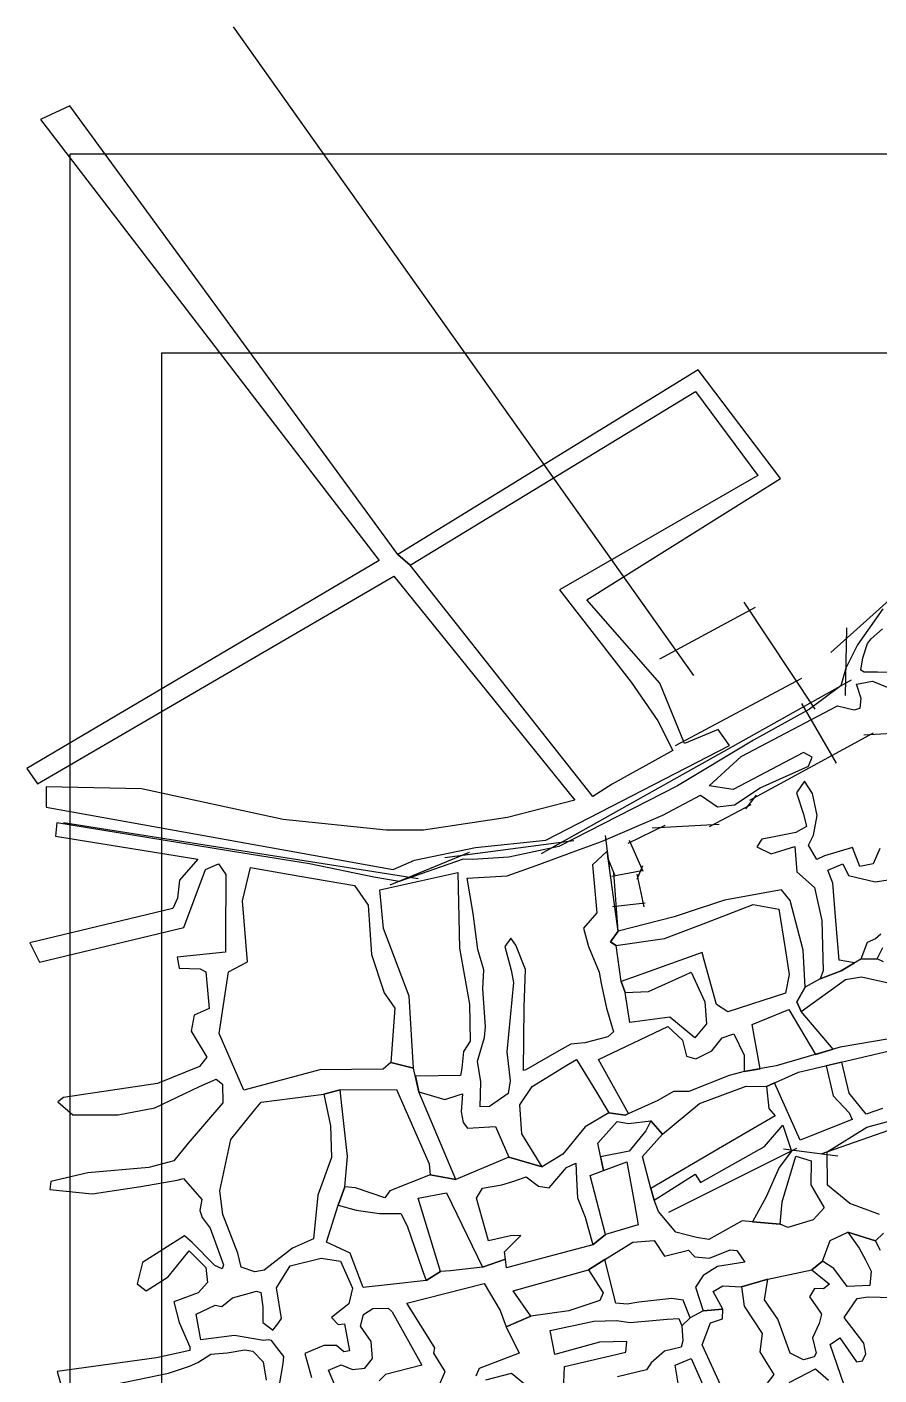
# Model space of a CAD drawing. Header units: metres. Extents: x 377 to 7748, y 902 to 5738.
# Drawn here: x 377 to 2222, y 2818 to 5738 of the extents above; entities that cross this region are included whole.
import ezdxf

# ---------------------------------------------------------------- set-up
doc = ezdxf.new("R2010")
doc.units = ezdxf.units.M
doc.header["$MEASUREMENT"] = 0
doc.header["$XCLIPFRAME"] = 0
for name, color, linetype in [('图框', 6, 'Continuous'), ('底图', 73, 'Continuous'), ('水网', 141, 'Continuous'), ('路网', 2, 'Continuous')]:
    doc.layers.add(name, color=color, linetype=linetype)
picture_1 = doc.add_image_def('image1.jpg', size_in_pixel=(8192, 4266))

msp = doc.modelspace()

# ---------------------------------------------------------------- linework, layer by layer
at = {"layer": '图框'}
msp.add_lwpolyline([(469.654542356352, 5462.702795038097), (469.654542356352, 1035.860280844639), (7721.105971218801, 1035.860280844639), (7721.105971218801, 5462.702795038096), (469.654542356352, 5462.702795038097)], dxfattribs=at)
at = {"layer": '水网'}
for points in [[(418.2251923700823, 4048.014965767769), (1169.922276293378, 3913.402539461036), (1216.509796843107, 3933.53146647018), (1348.494967697115, 3960.998700551965), (1500.751180981504, 3976.845319491091), (1898.85429728587, 4181.794118669261), (1873.977919441022, 4216.094463263252), (1801.339138059542, 4186.268070172117), (1747.721622156838, 4316.51984986569), (1589.786721980039, 4497.227868686823), (2008.855515803865, 4759.775740748024), (1830.549971944565, 4995.656675336417), (1179.893210943381, 4595.28748102516), (1207.065436254692, 4572.344285375082), (1824.862277187, 4948.432311458178), (1959.877565203307, 4766.520167055517), (1530.28372433719, 4519.201407258464), (1685.755745490358, 4318.893681808513), (1743.428988347849, 4235.108247328127), (1775.515518849264, 4170.989617060484), (1644.602798686668, 4097.89438452402), (1602.248717403301, 4070.964527978809), (1207.065436254692, 4572.344285375082), (1179.893210943381, 4595.28748102516), (469.654542356352, 5566.948086353419), (406.3572013134689, 5537.433356317094), (1140.138156131623, 4582.710787484873), (376.9752179900388, 4131.676501003101), (399.9125885133108, 4098.341187783095), (1171.443704722042, 4548.368015730695), (1563.464967825377, 4062.922417486836), (1417.499590214167, 4025.420190114323), (1236.08556076551, 3998.335248123069), (1154.762039197754, 3998.335248123069), (931.6435242289008, 4021.253275961826), (625.1162955872278, 4087.923902401839), (418.6795748264557, 4092.090816554344), (418.2251923700823, 4048.014965767769)], [(2230.452602344056, 4477.412345589001), (2176.13182953847, 4399.584619487941), (2150.827964148979, 4349.01965143637), (2139.826272354971, 4310.546274822701), (2071.526450946258, 4260.454720265494), (1950.44555825855, 4192.849005183546), (1785.958208267053, 4094.242316250922), (1529.255926920319, 3962.63948268602), (1420.818345113541, 3940.017798364745), (1342.171446341716, 3934.660038878989), (1321.913915709097, 3935.2553620681), (1182.815491091111, 3887.083574336052), (1128.612978686942, 3896.42093181338), (989.0424132498155, 3925.597438298363), (844.751726459086, 3948.754062957087), (441.4900631344935, 4014.136007927737), (438.6191278182813, 3985.451666448709), (746.7581209079798, 3935.732157797975), (707.5229486008175, 3889.837211431528), (702.7382279855082, 3850.635261497264), (693.1686580711101, 3828.643966189186), (383.1158796823147, 3754.064678343704), (404.1688048102078, 3711.994294261538), (717.0925185152155, 3787.529710243398), (763.9832180701196, 3912.784684614751), (791.7349064799927, 3925.214549342746), (808.0031109925911, 3902.267076159522), (807.0460896592559, 3764.582286798934), (807.0460896592559, 3733.985639308383), (702.553824116927, 3723.211577819224), (706.4259193058533, 3699.03187665646), (751.9222013310937, 3698.064706515899), (764.5063176694239, 3691.294366315728), (771.282419908137, 3611.98487288849), (739.338084992778, 3597.477022347579), (732.56211143783, 3562.65820094489), (766.2647816360695, 3506.514533846523), (750.5977877822588, 3485.968945265384), (659.5332894941384, 3449.769624646898), (455.8621120269817, 3419.440422455693), (444.1118666366237, 3409.656808845626), (476.4250092891598, 3381.284329376431), (574.3438495592854, 3381.284329376431), (653.6581024570623, 3396.938111152544), (750.5977877822588, 3442.921095119855), (786.8278075820417, 3458.574876895961), (800.5363628622435, 3447.812901924888), (801.5155178071582, 3407.700086123616), (726.0863571609225, 3320.336445425084), (694.7522407695069, 3282.180352345822), (640.896917226084, 3267.504981669481), (508.7064957297989, 3255.764645337404), (428.4130878871073, 3237.175779478275), (426.4546493134839, 3219.56527498016), (518.4983025465335, 3210.760022731097), (623.2714847986499, 3226.413804507203), (702.5857376964123, 3240.110863561298), (716.2944216603936, 3244.024309005327), (755.461906294935, 3198.041325038015), (751.5451578314824, 3174.560652373854), (756.4411899236293, 3158.906870597748), (774.0664936672837, 3136.404559294592), (802.4870804085658, 3056.826277621564), (799.5494868900277, 3048.021025372502), (783.882493036217, 3054.869554899553), (734.923072901147, 3104.765984310885), (718.2767954186419, 3119.441404725985), (627.212297130507, 3061.718084426597), (615.462051740149, 3015.735150198045), (635.0457940574123, 3000.08136842194), (683.0260592475533, 3030.410570613145), (728.0687309191562, 3087.155479812769), (764.2986220351595, 3050.956109455525), (768.2153704986121, 3018.67023428106), (747.6524732364342, 2996.167922977911), (694.7763046379114, 2976.600695757778), (706.5265500282694, 2931.596073151471), (730.027040809, 2878.764559657117), (730.027040809, 2870.93766876906), (657.5671298932137, 2855.283886992955), (442.5533772769413, 2825.738020494405), (451.1540869494783, 2795.04696884202)], [(2246.499084689466, 4339.585004949273), (2219.099989859431, 4340.315070432597), (2190.239561929862, 4340.680053435491), (2183.298358390792, 4344.695214638711), (2187.316895730765, 4371.341162355828), (2197.180636785139, 4402.732237281969), (2205.583044739979, 4412.952606922081), (2230.059602054694, 4434.123361946862)], [(2229.832475168398, 3395.493100768203), (2194.497451116011, 3383.215436638311), (2157.705726580447, 3428.849304266376), (2141.974658503629, 3495.854421419374), (2107.704024864112, 3487.808563226366), (2123.038977218985, 3422.490666561222), (2158.128581508689, 3385.750621110631), (2164.049065239233, 3371.384426551216), (2073.127019904714, 3335.46886554455), (2051.332369615327, 3326.85965433282), (1996.160128401349, 3450.626175806871), (1978.434668257775, 3442.72457728877), (1983.896522966941, 3395.046446725399), (1997.852022436825, 3379.412610191073), (1883.708344090759, 3312.907961985002), (1728.229940292724, 3222.320058230224), (1735.081785738191, 3196.393778432932), (1824.243179481651, 3252.71063588508), (1835.518214291942, 3234.859891655507), (1974.599891367456, 3312.988886943538), (2014.280566949587, 3359.547149380669), (2032.567576930783, 3303.240251246821), (2006.090358561603, 3267.376954107553), (1977.655101868469, 3204.246782168695), (1948.230138159764, 3149.770209007133), (2008.378098949397, 3144.581959207099), (2012.579843242168, 3193.293251205404), (2042.325010977773, 3291.818131918757), (2075.749806035175, 3281.727014545032), (2074.755770612785, 3229.73421474496), (2103.656219200522, 3180.015651130627), (2079.946231212496, 3153.87504919021), (2024.623011696327, 3137.264840845179), (2008.378098949397, 3144.581959207099), (1948.230138159764, 3149.770209007133), (1925.781485052904, 3151.706587538735), (1853.786146224185, 3111.813468868132), (1826.982986017625, 3116.203759780794), (1782.164610188964, 3127.618406728434), (1744.815813533991, 3172.398956231976), (1735.081785738191, 3196.393778432932), (1728.229940292724, 3222.320058230224), (1709.899752889846, 3291.678535610677), (1753.805148247105, 3339.484474396588), (1728.020648908452, 3368.467447375945), (1717.710632476373, 3347.188013165913), (1681.180007347197, 3302.608060071572), (1619.511390231615, 3290.642904555368), (1625.957547237223, 3261.123250382043), (1676.126276591771, 3279.68851612553), (1692.561445000378, 3188.714512177285), (1700.738890113611, 3143.44969313057), (1630.254942346379, 3122.649206416653), (1602.321809795045, 3100.106954891191), (1528.937338261151, 3080.433824332395), (1431.240828275415, 3054.243049146388), (1415.884521882163, 3050.126284192432), (1413.236296308911, 3068.977107919702), (1363.816188211858, 3051.802066243931), (1293.992622066274, 3043.733047084126), (1272.496509971592, 3042.14105867123), (1241.340363259354, 3022.819143003333), (1164.240372306274, 3014.155298041988), (1104.875331277244, 3007.484356771548), (1083.311266549557, 3064.917878177294), (1076.863332330409, 3082.091243805473), (1026.00760353195, 3105.684609424076), (1051.180468824983, 3185.982312486311), (1065.147035100643, 3225.699655426303), (1071.097761747678, 3291.213070453627), (1058.834837918621, 3401.539443613482), (1054.997224704914, 3436.06546313057), (1020.119934167422, 3426.354408187676), (1034.72940464926, 3357.748247736367), (1036.920760879642, 3289.142137023809), (1007.072298823768, 3207.299846584625), (997.390902697356, 3113.125278859756), (951.9280784570582, 3092.611025695871), (890.8066248091927, 3045.128070017126), (870.6021118973295, 3041.667346744318), (841.1613200826687, 3051.472696191435), (833.3681011814915, 3082.042236059125), (801.3326581440342, 3165.679498780774), (794.8671985701803, 3216.89788489027), (818.88692843655, 3328.281217168529), (870.1486302274716, 3391.958167269127), (884.1370431596558, 3409.334482162111), (1020.119934167422, 3426.354408187676), (1054.997224704914, 3436.06546313057), (1177.326870153993, 3436.397309940847), (1247.984950666461, 3275.359328351704), (1249.935153477636, 3251.462242809335), (1305.876312545078, 3241.414566135434), (1305.876312545078, 3241.414566135434), (1225.845280441559, 3431.648908481764), (1214.378664625634, 3482.751892165812), (1165.233682467893, 3494.838907638019), (1148.771808853969, 3480.292061911183), (1011.207423675907, 3479.344140669797), (846.6043869587448, 3434.791991540922), (793.1985558877349, 3557.681092170657), (813.3133761991775, 3691.408417286788), (854.3164063895384, 3713.052187895868), (843.5020781912317, 3845.507742720205), (861.2958290137175, 3917.395865349688), (968.063481300167, 3898.816947242071), (1086.614824284905, 3878.187518330847), (1115.80559597598, 3836.051410134817), (1122.92464051042, 3728.784755863934), (1150.875016689388, 3646.072932465257), (1173.617431273436, 3612.3805447048), (1165.233682467893, 3494.838907638019), (1214.378664625634, 3482.751892165812), (1204.945628210582, 3638.953774358386), (1149.169313075923, 3784.948567159103), (1141.322175667461, 3868.948972549624), (1309.850711345672, 3906.333816454317), (1314.003723244372, 3742.473757239306), (1335.62440124611, 3621.660603133431), (1336.8329993855, 3541.367028388079), (1322.64895750767, 3518.691626208653), (1318.866554919164, 3482.788897801431), (1315.963706023453, 3466.763468028912), (1218.297541930768, 3465.286728407039), (1225.845280441559, 3431.648908481764), (1282.215996499319, 3414.796264924502), (1311.000758361406, 3424.317009200917), (1320.036472331836, 3427.305629446568), (1317.163553665247, 3387.909283188296), (1321.927813558228, 3364.900929765827), (1331.45659071175, 3352.603370132914), (1391.408308724276, 3356.173618149849), (1420.697382352576, 3289.719454782695), (1492.607427441093, 3269.027186605541), (1448.763831308548, 3340.475618618279), (1444.169047964722, 3403.069358056957), (1471.310646534432, 3442.979886331276), (1549.662859431118, 3491.077215143276), (1567.000630992725, 3501.72018831323), (1610.598987206351, 3430.696957452575), (1636.973265564171, 3385.764000836411), (1672.561024576716, 3381.067667348543), (1679.950893100089, 3384.383642743608), (1615.211421446715, 3501.129119611564), (1764.922398082985, 3572.92119670022), (1796.916919675787, 3543.531659116649), (1805.689679573246, 3508.470460748416), (1825.708759146219, 3503.118719652317), (1860.027567322671, 3520.587170258878), (1883.014867155783, 3548.73080170458), (1907.620880361501, 3557.141526128755), (1930.608051510833, 3510.558991177939), (1930.514627080541, 3475.147333524008), (1965.095242424228, 3481.520882785833), (1947.46120124006, 3577.196929223072), (2027.201577445594, 3609.860530553539), (2084.769809281271, 3512.484104400038), (2123.383624794823, 3523.642371878125), (2054.146933238197, 3605.71386007536), (2044.746325137792, 3626.511823112306), (2062.20446864047, 3658.044156109885), (2058.387578796712, 3738.001248160414), (2029.734203082466, 3846.12574678276), (2010.992438791815, 3869.276353051821), (1887.707707546273, 3846.939622072554), (1804.860441241661, 3819.347195538016), (1778.92273178622, 3810.708596166589), (1657.173660594795, 3779.581606003201), (1640.663401876474, 3756.675813898801), (1652.490305134839, 3748.151104002624), (1757.964723019017, 3763.5082280684), (1847.387216168877, 3797.670298916404), (1950.205252029432, 3836.949868315508), (2005.191630984366, 3827.102263660163), (2019.131688399648, 3741.694898034832), (2027.712323401225, 3685.309152403468), (2020.096559444064, 3645.490441875591), (1894.95299087702, 3604.866311646707), (1870.663539790432, 3620.693930380454), (1843.733883420005, 3716.714552091784), (1839.122877848903, 3733.155594471288), (1696.412950783182, 3681.893890355066), (1664.274397911756, 3670.34965498271), (1672.739142241489, 3646.784245545923), (1723.342607153623, 3648.65596562234), (1803.075468414623, 3685.059414101816), (1815.624198319273, 3690.788758757733), (1845.008561777835, 3626.429488613165), (1848.486175720667, 3578.487013408813), (1823.66860636705, 3548.414612422835), (1769.349971601102, 3593.241644561917), (1682.684063464447, 3581.652537155562), (1672.739142241489, 3646.784245545923), (1664.274397911756, 3670.34965498271), (1652.937001191121, 3748.216143155185), (1640.663401876474, 3756.675813898801), (1657.173660594795, 3779.581606003201), (1633.715313754743, 3952.674770259717), (1601.642874128141, 3923.322785438089), (1611.257354684654, 3819.255178836545), (1582.414170382704, 3786.167017502805), (1593.102131100939, 3746.499264104088), (1616.603908719539, 3690.462833767008), (1620.876982592701, 3666.447220765397), (1632.093704996907, 3612.545528163595), (1647.566128962862, 3561.106849096905), (1634.747036027169, 3550.433259898003), (1585.07277744828, 3537.624932963808), (1554.627351298637, 3534.422851230258), (1528.989036743456, 3520.547180297807), (1457.415371077455, 3478.920117761685), (1452.074093077899, 3477.852724024663), (1453.660249452063, 3615.086731025578), (1456.862545523065, 3696.285004032012), (1436.03147124614, 3749.119352635549), (1424.814748841934, 3764.062367566264), (1411.995527222447, 3746.450967770507), (1425.348786563234, 3694.683963165233), (1430.690193246584, 3667.999965298586), (1416.264225846811, 3517.910827192631), (1423.207874377855, 3455.470233388449), (1418.934800504692, 3427.718891523539), (1378.875022482316, 3399.967499919876), (1358.577985926691, 3398.900155921612), (1359.646318736879, 3452.801848523414), (1352.702541522041, 3497.630992793085), (1368.19233779941, 3548.864300529844), (1369.794708330912, 3572.346216662947), (1364.434127763103, 3654.696638249261), (1366.570664699684, 3695.790003916874), (1353.75157176399, 3740.085451318031), (1343.058849745604, 3817.727850808464), (1330.239756809897, 3894.577762674853), (1417.303218753266, 3899.380885275176), (1479.796570267848, 3921.795457410008), (1565.791699401015, 3953.282577876977), (1621.341402384554, 3973.562412276523), (1754.438529852952, 4030.465142553854), (1835.626547391672, 4074.013414339097), (1872.541550996393, 4048.716083294188), (1909.28978041152, 4052.985509026003), (1964.839483395044, 4089.702709588098), (2069.956508729403, 4136.666541854291), (2077.648067437854, 4156.305989750385), (2058.846593869457, 4166.552621454488), (1906.726013297899, 4086.287149107142), (1854.594795149649, 4093.972135319905), (1923.818180106755, 4158.013769990867), (2132.343052699726, 4267.311456687537), (2168.452495789898, 4258.974544579571), (2181.908444793735, 4262.73902244473), (2184.06132457142, 4283.174738110443), (2173.296668315394, 4314.366062186265), (2208.282058515062, 4321.35724246996), (2275.561546166617, 4293.930346520552)], [(2223.884839158534, 3958.558517106569), (2209.890734552173, 3925.216041505475), (2180.825956766828, 3919.300461853789), (2164.678843699003, 3960.70966863184), (2104.396279666835, 3942.962830199278), (2087.711010996471, 3934.358323575689), (2069.410889467167, 3966.087472836895), (2080.713830009511, 3987.598739395864), (2088.787450885313, 4030.083497067178), (2078.022665945493, 4077.408333235667), (2060.799112988825, 4104.297403999691), (2043.575560032143, 4079.021659575555), (2059.184388813665, 4032.772424039081), (2065.643285514306, 4005.883353275057), (2041.960835856982, 3993.514368786302), (1988.137168525456, 3982.220935190809), (1968.76060710731, 3978.456457325651), (1957.995950851269, 3961.785219525103), (1989.189930597262, 3947.008033612052), (2040.322433864771, 3962.603720519343), (2044.628322103949, 3907.74992862052), (2082.843160653952, 3873.869677572795), (2098.457265470788, 3802.780060957019), (2101.148429534791, 3693.610352083517), (2095.10646830812, 3676.158514221985), (2140.094835421085, 3693.601946233496), (2169.028961671914, 3710.767083169774), (2135.871562173983, 3716.358173893939), (2129.110001203327, 3802.116695147576), (2122.68176502673, 3883.647577020353), (2111.215233607058, 3911.902020623267), (2144.308586067855, 3925.398135096861), (2156.465343545351, 3900.0928955895), (2156.465343545351, 3900.0928955895), (2214.210134589114, 3886.259403123448), (2247.641281994118, 3891.320421181663)], [(2226.285692596212, 3772.814399344745), (2214.939385617225, 3763.097186976011), (2196.569131423297, 3754.999518291857), (2183.068786512522, 3719.096193019549), (2218.656674208862, 3719.767119120137), (2230.869839344191, 3743.974917969932)], [(2232.10953480177, 3712.979967219908), (2218.656674208862, 3719.767119120137), (2183.068786512522, 3719.096193019549), (2140.094835421085, 3693.601946233496), (2095.10646830812, 3676.158514221985), (2062.20446864047, 3658.044156109885), (2044.746325137792, 3626.511823112306), (2054.146933238197, 3605.71386007536), (2150.166915528666, 3674.816711759559), (2184.411730526874, 3680.854847709845), (2245.515425811959, 3666.765896985017)], [(2244.172481797606, 3546.003675366875), (2138.080419399557, 3527.889317254776), (1999.675857767914, 3487.894432047659), (1930.514627080541, 3475.147333524008), (1897.612756096685, 3467.096518749466), (1810.321781215665, 3432.209654726452), (1777.419781548015, 3432.209654726452), (1743.174966549821, 3412.753494151927), (1672.561024576716, 3381.067667348543), (1636.973265564171, 3385.764000836411), (1585.941650386652, 3355.573420562498), (1537.595923237837, 3296.53411221585), (1492.607427441093, 3269.027186605541), (1420.697382352576, 3289.719454782695), (1305.876312545078, 3241.414566135434), (1249.935153477636, 3251.462242809335), (1162.91274166273, 3217.112109719041), (1152.169318231768, 3202.083942035395), (1088.782643859042, 3223.552781434177), (1065.147035100643, 3225.699655426303), (1051.180468824983, 3185.982312486311), (1089.857024807279, 3175.247892786924), (1140.351513852569, 3167.733808945101), (1186.548479104924, 3167.733808945101), (1200.515045380583, 3140.897759696622), (1232.745573041058, 3046.43485639424), (1241.340363259354, 3022.819143003333), (1272.496509971592, 3042.14105867123), (1224.150782822777, 3201.010480169956), (1285.388695299029, 3212.81836173479), (1363.816188211858, 3051.802066243931), (1413.236296308911, 3068.977107919702), (1411.087534412436, 3085.078737468786), (1446.541076233829, 3120.502332424527), (1423.979719739873, 3119.42892029784), (1376.708373539281, 3108.694500598453), (1350.924002884421, 3201.010480169956), (1363.816188211858, 3222.47931956873), (1405.715758355058, 3229.993403410553), (1429.351495797251, 3237.507487252377), (1458.359009296808, 3247.168494825084), (1485.217632216125, 3226.773067552989), (1507.778988710081, 3223.552781434177), (1545.381292427934, 3267.56387235842), (1565.793887025415, 3277.224879931127), (1566.868267973652, 3242.874697102074), (1569.016901186333, 3202.083942035395), (1586.20661030669, 3160.219675364519), (1602.321809795045, 3100.106954891191), (1630.254942346379, 3122.649206416653), (1596.950033737666, 3250.388830682648), (1625.957547237223, 3261.123250382043), (1613.065233226007, 3320.162558728691), (1654.964932053001, 3367.393985510505), (1679.674921759637, 3363.100237526247), (1728.020648908452, 3368.467447375945), (1753.805148247105, 3339.484474396588), (1833.397486811329, 3406.22752046759), (1934.3863362181, 3443.797989415456), (1978.434668257774, 3442.72457728877), (2048.267370952322, 3473.854374521499), (2244.873422392295, 3520.012389176628)], [(2223.385803427635, 3166.038463394012), (2159.003888636464, 3189.848008723086), (2110.508502241893, 3229.530584271554), (2109.807344025135, 3301.355809959716), (2196.199294215825, 3354.697371825765), (2281.484474889134, 3378.089211068946)], [(1269.034712472238, 2793.826791327207), (1282.875886965557, 2825.865650146276), (1257.947263502661, 2865.591548152567), (1260.087146217731, 2877.075182756933), (1199.753623405413, 2973.426219034671), (1366.886969451239, 3016.339824273579), (1402.058307724961, 2958.022523731525), (1415.166810500479, 2922.476471954695), (1468.320163978918, 2945.764705365895), (1430.331680212475, 3000.396811622319), (1593.119374728558, 3046.147117681809), (1628.439857512872, 3068.10578436494), (1689.086375908551, 3105.809591843316), (1735.112412479793, 3109.521656136509), (1757.810817208257, 3075.773759922624), (1809.704485083362, 3088.777361218956), (1823.756368710645, 3073.9114911012), (1855.579740865039, 3071.433804632608), (1900.215128346783, 3089.190292384134), (1914.267011974079, 3087.538517984663), (1931.625296857063, 3062.762051208811), (1872.524693420128, 3053.264385715899), (1841.527857237757, 3033.856123564896), (1825.026477700827, 3008.1293480873), (1841.903099164338, 2956.904595416832), (1884.470409484857, 2960.635449881891), (1863.049320038728, 2999.044663498324), (1884.230200122782, 3010.857389771744), (1924.797335051669, 3009.136060540106), (1981.553705917773, 3025.551641126848), (2076.719999956884, 3045.52488582486), (2100.164384605916, 3064.557321923814), (2116.423195201962, 3109.101861022784), (2155.111976144151, 3127.510772057096), (2214.455534573339, 3108.478335958142), (2231.853068011755, 3125.380112899933)], [(2225.445001407468, 3087.981889269461), (2214.455534573339, 3108.478335958142), (2155.111976144151, 3127.510772057096), (2179.288957599784, 3093.10597607225), (2193.209069027886, 3067.48539284202), (2205.663858159009, 3042.596864645413), (2202.733342248816, 3011.852144873636), (2153.646782530952, 3009.656079250293), (2124.341366061548, 3048.452956743066), (2100.164384605916, 3064.557321923814), (2076.719999956884, 3045.52488582486), (2114.817092840618, 3014.780215791841), (2102.36230370951, 3004.531992447505), (2082.581031777241, 3005.263997742361), (2071.591564943112, 2987.695572233133), (2087.709595474807, 2965.00305992111), (2097.966465502337, 2949.630749773977), (2092.838030488565, 2929.866308380159), (2078.185322253863, 2898.389583313518), (2086.244273177814, 2865.448847657157), (2081.848434970656, 2857.396640197403), (2059.136775812003, 2850.808493066128), (2030.112147368592, 2864.970161854493), (2003.210672747795, 2938.996702887322), (1974.085670949542, 2980.781835194939), (1981.553705917773, 3025.551641126848), (1924.797335051669, 3009.136060540106), (1930.0248565824, 2967.350878493737), (1969.604901442115, 2907.657853656609), (1964.377379911384, 2868.111164393777), (1980.060073187371, 2841.995481570892), (1994.249133732941, 2818.864372894794), (1968.111397395507, 2784.540899778542)], [(923.9921148623833, 2796.463031269472), (932.1518251925445, 2842.640493778803), (933.6358066388347, 2858.061249475788), (918.3503602172278, 2877.782020240477), (906.6743118639923, 2892.846066566666), (899.5033325877883, 2894.240724330011), (889.1152050962263, 2892.757962228687), (826.4284418478782, 2903.669053994898), (753.4859667261043, 2894.179396441949), (743.6083278225851, 2949.599165662934), (784.3236210623872, 2969.175843247001), (799.1581594899034, 2966.067966720249), (822.1279583278229, 2985.432309548342), (851.3185888580919, 2993.321473360848), (873.8098126874391, 2999.298082468042), (883.380412072147, 2996.668394356376), (888.165776106398, 2965.350783575137), (888.165776106398, 2946.225534954596), (888.165776106398, 2931.881573619809), (905.1538377305405, 2918.972028314005), (909.7406838001785, 2915.486398319434), (920.032534622579, 2929.029756497884), (928.579088329482, 2940.27642534699), (917.3565353204466, 3006.948201811763), (947.291086830679, 3054.55311692402), (1014.312434802981, 3071.140743873126), (1056.123985235012, 3064.382788623574), (1081.948633915599, 3006.019032081975), (1073.744913729854, 2972.343953409145), (1036.711006304773, 2942.279261930584), (1051.096438311244, 2927.347040310255), (1065.018351312377, 2928.837412441484), (1075.326437487645, 2870.114591809128), (1062.917817270321, 2867.936407499536), (1047.482611485364, 2882.037568858926), (1019.638914166877, 2881.640156186106), (979.0665886158532, 2864.550565695805), (992.9694564163218, 2812.755906341335)], [(1538.704662757533, 2784.540899778542), (1541.091747029873, 2836.381169573688), (1673.777086375834, 2867.392489085935), (1676.104976105562, 2890.650928981362), (1617.133699875819, 2889.1003729535), (1520.141382881222, 2862.740771263598), (1510.054246770407, 2914.684696629476), (1604.718674035277, 2934.842024469181), (1653.602685470425, 2936.392580497042), (1683.088387927186, 2931.740912413458), (1731.972399362319, 2936.392580497042), (1763.785862865028, 2938.71846427759), (1788.615914546113, 2940.269020305452), (1795.60190004349, 2924.819615084118), (1813.524978073183, 2941.981326772861), (1798.276206531242, 2980.082408786271), (1773.935153245562, 2983.487275434353), (1702.372425701571, 2975.704701779272), (1677.057750873879, 2971.327044511032), (1652.229886817193, 2973.759070800195), (1628.439857512872, 3068.10578436494), (1593.119374728558, 3046.147117681809), (1625.300359130546, 2995.955886654476), (1617.451291465273, 2979.486886642124), (1550.734666703589, 2956.743988968701), (1468.320163978918, 2945.764705365895), (1415.166810500479, 2922.476471954695), (1443.221677915499, 2865.140069450288), (1356.506691670773, 2832.012365804294), (1348.855410988049, 2815.448513981297)], [(2147.053025220201, 2795.907250392608), (2116.282286453817, 2883.749228722496), (2137.528751999271, 2898.389583313518), (2173.427925779426, 2846.416411558203), (2186.615311717134, 2848.612427442786), (2193.941665834485, 2863.984787328679), (2189.545827627313, 2886.677299640702), (2147.053025220201, 2942.310547609086), (2174.893119392611, 2984.035496020064), (2199.070100848258, 2987.695572233133), (2251.087305160094, 2986.231561643407)], [(1043.611545766747, 2795.766887618797), (1029.780354836344, 2828.431224999462), (1057.694313503219, 2840.240648465777), (1081.836035600863, 2830.190037205182), (1108.492496288818, 2832.953970223469), (1125.592898860122, 2854.060164340954), (1122.338871906235, 2890.873758615184), (1099.203070981471, 2924.040606663366), (1105.992942385535, 2948.9157551342), (1126.110979791687, 2962.232760341853), (1159.054415639155, 2962.986551212518), (1168.10757751124, 2954.694851635162), (1232.012332815517, 2839.249653460349), (1153.803087607593, 2818.897250213537), (1139.468871748846, 2805.077734338352)], [(1887.457546261881, 2777.825421427944), (1839.662714410631, 2883.034433037741), (1857.585792440324, 2930.788912593955), (1883.723657461553, 2939.742833989331), (1884.470409484857, 2960.635449881891), (1841.903099164338, 2956.904595416832), (1813.524978073183, 2941.981326772861), (1795.60190004349, 2924.819615084118), (1797.84228479721, 2891.988404171876), (1794.108267313088, 2878.557447470674), (1757.515359230398, 2869.603526075298), (1729.137238139243, 2844.233974354429), (1718.682066393987, 2829.310705710457), (1655.951421973848, 2814.387437066486)], [(484.328510196894, 2780.929119899054), (683.374663629962, 2822.055114191622), (728.8359436648025, 2837.400664887188), (747.2660358202702, 2845.380303499682), (775.5257678262132, 2863.181108484183), (810.5430716053816, 2866.250238518798), (848.6321860942408, 2872.388448849277), (866.4480705283057, 2869.319318814662), (888.5643097986612, 2846.60795551353), (895.3220102556515, 2806.709613234809)], [(1794.089994215159, 2761.200291455644), (1780.647685692893, 2839.547489140561), (1815.746961045181, 2853.724576943765), (1858.314271365699, 2757.469486729344)], [(1370.534125378283, 2807.803617207122), (1426.643860208351, 2821.81920326456), (1454.69872762337, 2798.8846621583)], [(2028.089752952205, 2801.585128521955), (2068.297774698658, 2822.752103401166), (2085.09883194789, 2831.596795114208), (2113.261563208056, 2806.768901833806)]]:
    msp.add_lwpolyline(points, dxfattribs=at)
at = {"layer": '路网'}
for p, q in [((823.8348200953769, 5738.162219827216), (1820.708493185564, 4333.372435176264)), ((2118.352551239441, 4382.806393619904), (2427.938464844411, 4662.244403753626)), ((1747.680057293226, 4369.588418278531), (1955.141358376175, 4481.595574053979)), ((1929.663641188745, 4492.50532287373), (2083.257779819746, 4260.49053217093)), ((2149.759760022586, 4290.15845758051), (2152.75088599704, 4436.601943713088)), ((1491.411955048097, 3947.479954943687), (2162.929387597527, 4324.048855334775)), ((1781.892958711934, 4181.940101922672), (2055.59629874544, 4327.403883747785)), ((2054.525906994633, 4272.327411431419), (2129.89098311431, 4143.112038228916)), ((1942.596876644631, 4063.243232473032), (2210.165217072543, 4208.944765559237)), ((2189.545184208371, 4204.727068135282), (2372.84121406042, 4216.190260110292)), ((1933.980338866124, 4044.419201768207), (1957.291535794313, 4074.16511754963)), ((1855.058828890149, 4006.535279170267), (1945.495478975325, 4053.679712865124)), ((455.7628968262288, 4014.779478234159), (1224.373405776467, 3893.373836048355)), ((1678.888406445753, 3970.032502391966), (1759.214113919297, 4009.038929270296)), ((1730.8474456853, 4003.145881275784), (1876.051530005134, 4011.283888092308)), ((1281.68865033501, 3939.007803153938), (1561.307970166468, 3975.714459099436)), ((1629.5999418641, 3986.553230712168), (1637.830685645385, 3918.796309807265)), ((1681.034079931298, 3976.656660383706), (1711.220079563805, 3909.239107021568)), ((1163.482553477181, 3880.077920073905), (1335.474742000355, 3950.310985545911)), ((1634.070545352253, 3938.752842282738), (1649.637423218795, 3901.20943121898)), ((1710.509873736373, 3921.303342142812), (1697.547555744328, 3891.675108261756)), ((1643.537168236042, 3898.276436163775), (1708.96644037991, 3910.953900426852)), ((1657.173660594795, 3779.581606003201), (1648.366413442083, 3906.184600181667)), ((1697.547555744328, 3903.207039199697), (1712.857838137075, 3832.096283611966)), ((1715.982923935109, 3839.760578501584), (1645.525332764751, 3832.380142701302)), ((2097.200153543206, 3296.918393856679), (2358.463889132603, 3388.876702022637)), ((1767.008490974563, 3171.051881461252), (2044.304038957518, 3309.082355186809)), ((2015.273105008484, 3308.082158511242), (2133.398903182446, 3293.078810467618))]:
    msp.add_line(p, q, dxfattribs=at)

# ---------------------------------------------------------------- pictures from other files: only their frames are drawn
at = {"layer": '底图'}
image = msp.add_image(picture_1, insert=(669.1837826534456, 1400.692247318798), size_in_units=(6973.641897904299, 3631.5376387279957), dxfattribs=at)
image.set_boundary_path([(-0.5, -0.5), (8191.500000000001, 4265.5)])
image.dxf.clipping = 0

doc.saveas('drawing.dxf')
